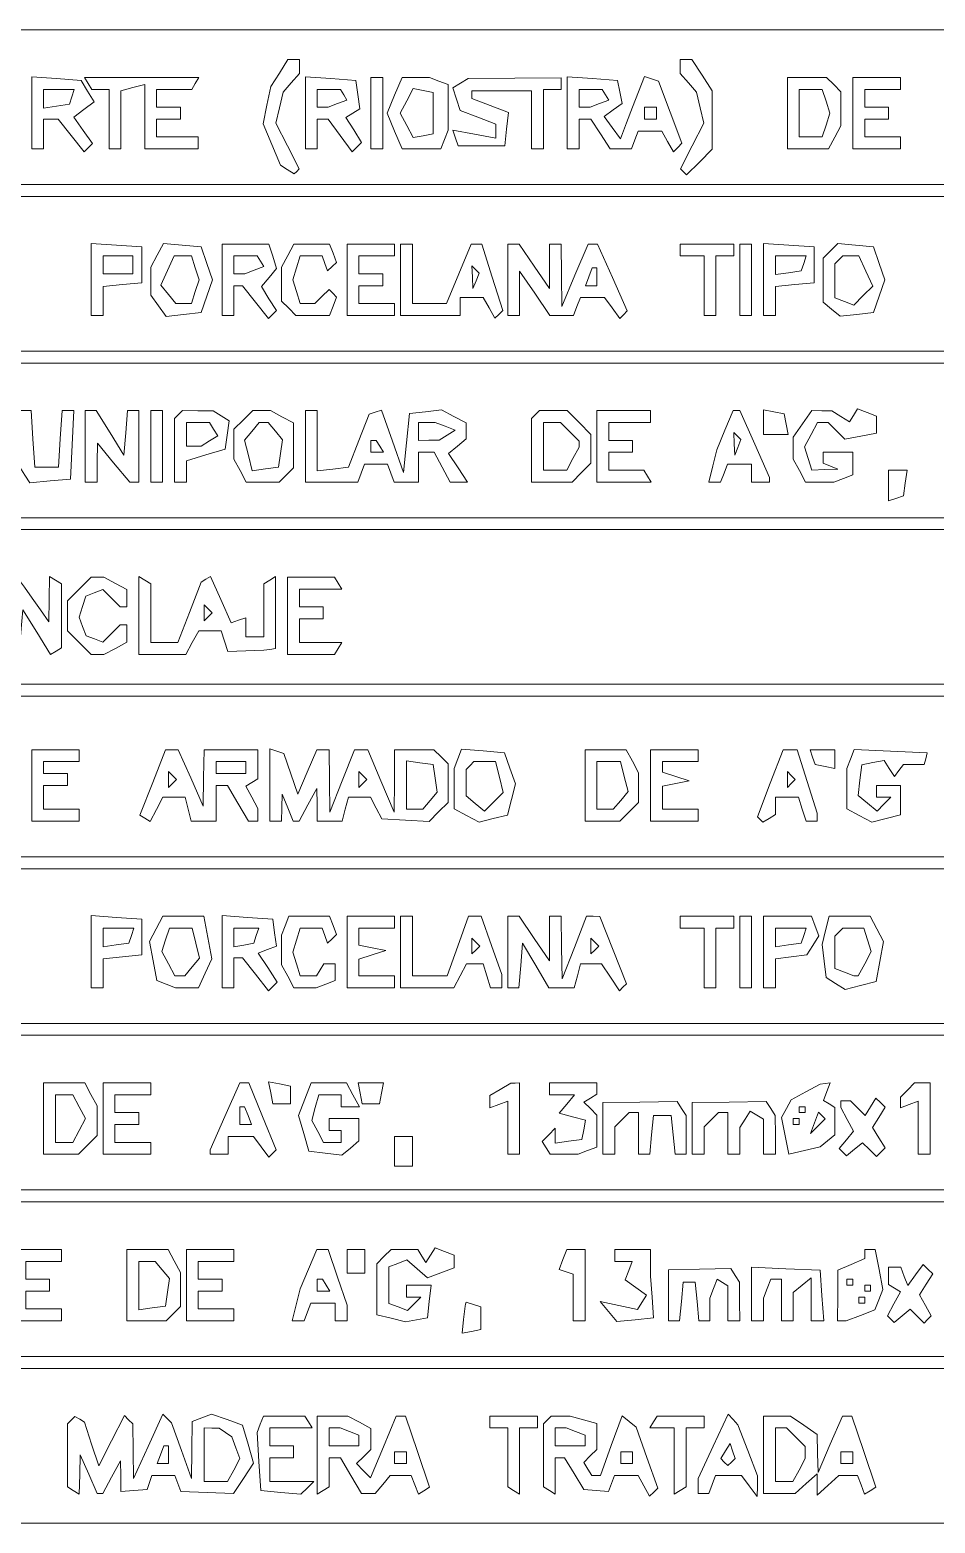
# Paper-space layout 'AN-06-DGE-026' of a CAD drawing. Header units: metres, sheet in millimetres. Extents: x 12 to 193, y 4 to 291.
# Drawn here: x 77.07 to 96.11, y 65.27 to 96.68 of the extents above; entities that cross this region are included whole.
import ezdxf

# ---------------------------------------------------------------- set-up
doc = ezdxf.new("R2010")
doc.units = ezdxf.units.M
doc.layers.add('DGE_CONTORNOS', color=7, linetype='Continuous', lineweight=0)
doc.layers.add('DGE_DATOS', color=7, linetype='Continuous', lineweight=0)

# ---------------------------------------------------------------- blocks, each defined once
blk = doc.blocks.new('LP_REF_DGE_MT_026')
at = {"layer": 'DGE_CONTORNOS'}
for points in [[(180.231, 95.054), (180.231, 93.427), (120.847, 93.427), (61.464, 93.427), (61.464, 95.054), (61.464, 96.681), (120.847, 96.681), (180.231, 96.681)], [(82.316, 95.773), (82.138, 95.492), (82.056, 95.098), (81.974, 94.704), (82.156, 94.268), (82.338, 93.833), (82.484, 93.742), (82.63, 93.652), (82.683, 93.704), (82.735, 93.757), (82.49, 94.238), (82.244, 94.72), (82.321, 95.043), (82.397, 95.367), (82.568, 95.564), (82.739, 95.762), (82.739, 95.908), (82.739, 96.055), (82.617, 96.055), (82.494, 96.055)], [(90.749, 95.908), (90.749, 95.762), (90.92, 95.564), (91.09, 95.367), (91.167, 95.043), (91.243, 94.72), (90.998, 94.238), (90.752, 93.757), (90.817, 93.693), (90.881, 93.628), (91.152, 93.899), (91.422, 94.17), (91.422, 94.785), (91.422, 95.4), (91.208, 95.727), (90.993, 96.055), (90.871, 96.055), (90.749, 96.055)], [(77.107, 94.936), (77.107, 94.178), (77.232, 94.178), (77.358, 94.178), (77.358, 94.491), (77.358, 94.803), (77.509, 94.803), (77.661, 94.803), (77.936, 94.459), (78.211, 94.115), (78.298, 94.201), (78.384, 94.287), (78.189, 94.566), (77.993, 94.845), (78.207, 95.005), (78.421, 95.164), (78.283, 95.391), (78.146, 95.617), (77.626, 95.655), (77.107, 95.694)], [(78.296, 95.554), (78.374, 95.429), (78.554, 95.429), (78.734, 95.429), (78.734, 94.803), (78.734, 94.178), (78.859, 94.178), (78.984, 94.178), (78.984, 94.789), (78.984, 95.4), (79.235, 95.465), (79.485, 95.531), (79.485, 94.854), (79.485, 94.178), (80.048, 94.178), (80.611, 94.178), (80.611, 94.303), (80.611, 94.428), (80.173, 94.428), (79.735, 94.428), (79.735, 94.616), (79.735, 94.803), (79.986, 94.803), (80.236, 94.803), (80.236, 94.929), (80.236, 95.054), (79.986, 95.054), (79.735, 95.054), (79.735, 95.241), (79.735, 95.429), (80.103, 95.429), (80.472, 95.429), (80.549, 95.554), (80.626, 95.679), (79.423, 95.679), (78.219, 95.679)], [(82.864, 94.936), (82.864, 94.178), (82.989, 94.178), (83.114, 94.178), (83.114, 94.491), (83.114, 94.803), (83.229, 94.803), (83.344, 94.803), (83.594, 94.459), (83.845, 94.116), (83.944, 94.215), (84.044, 94.314), (83.88, 94.576), (83.717, 94.837), (83.865, 94.928), (84.012, 95.019), (83.97, 95.318), (83.928, 95.617), (83.396, 95.655), (82.864, 95.694)], [(84.241, 94.929), (84.241, 94.178), (84.366, 94.178), (84.491, 94.178), (84.491, 94.929), (84.491, 95.679), (84.366, 95.679), (84.241, 95.679)], [(84.741, 95.304), (84.586, 94.929), (84.741, 94.553), (84.897, 94.178), (85.306, 94.178), (85.716, 94.178), (85.792, 94.376), (85.868, 94.574), (85.868, 95.051), (85.868, 95.528), (85.67, 95.604), (85.472, 95.679), (85.184, 95.679), (84.897, 95.679)], [(86.128, 95.56), (85.966, 95.46), (86.042, 95.222), (86.117, 94.984), (86.493, 94.842), (86.869, 94.7), (86.869, 94.55), (86.869, 94.4), (86.418, 94.485), (85.967, 94.569), (86.021, 94.405), (86.076, 94.24), (86.566, 94.24), (87.057, 94.24), (87.097, 94.592), (87.137, 94.943), (86.753, 95.089), (86.368, 95.234), (86.368, 95.317), (86.368, 95.4), (86.994, 95.4), (87.62, 95.4), (87.62, 94.789), (87.62, 94.178), (87.745, 94.178), (87.87, 94.178), (87.87, 94.803), (87.87, 95.429), (88.058, 95.429), (88.246, 95.429), (88.246, 95.551), (88.246, 95.673), (87.267, 95.667), (86.289, 95.66)], [(88.371, 94.936), (88.371, 94.178), (88.496, 94.178), (88.621, 94.178), (88.621, 94.491), (88.621, 94.803), (88.743, 94.803), (88.866, 94.803), (89.071, 94.491), (89.276, 94.178), (89.498, 94.178), (89.721, 94.178), (89.793, 94.365), (89.865, 94.553), (90.113, 94.553), (90.361, 94.553), (90.483, 94.335), (90.605, 94.117), (90.695, 94.207), (90.784, 94.297), (90.536, 94.95), (90.288, 95.604), (90.144, 95.652), (89.999, 95.7), (89.873, 95.377), (89.747, 95.054), (89.618, 94.722), (89.489, 94.391), (89.319, 94.624), (89.148, 94.858), (89.336, 94.995), (89.524, 95.133), (89.478, 95.375), (89.432, 95.617), (88.902, 95.655), (88.371, 95.694)], [(93.001, 94.929), (93.001, 94.178), (93.435, 94.178), (93.869, 94.178), (93.998, 94.42), (94.128, 94.662), (94.128, 95.02), (94.128, 95.379), (93.977, 95.529), (93.827, 95.679), (93.414, 95.679), (93.001, 95.679)], [(94.378, 94.929), (94.378, 94.178), (94.879, 94.178), (95.379, 94.178), (95.379, 94.303), (95.379, 94.428), (95.004, 94.428), (94.628, 94.428), (94.628, 94.616), (94.628, 94.803), (94.879, 94.803), (95.129, 94.803), (95.129, 94.929), (95.129, 95.054), (94.879, 95.054), (94.628, 95.054), (94.628, 95.241), (94.628, 95.429), (95.004, 95.429), (95.379, 95.429), (95.379, 95.554), (95.379, 95.679), (94.879, 95.679), (94.378, 95.679)], [(77.953, 95.273), (77.901, 95.116), (77.629, 95.076), (77.358, 95.036), (77.358, 95.233), (77.358, 95.429), (77.681, 95.429), (78.004, 95.429)], [(83.67, 95.317), (83.739, 95.205), (83.542, 95.129), (83.344, 95.054), (83.229, 95.054), (83.114, 95.054), (83.114, 95.241), (83.114, 95.429), (83.357, 95.429), (83.6, 95.429)], [(85.555, 94.929), (85.555, 94.494), (85.344, 94.453), (85.134, 94.413), (84.996, 94.671), (84.858, 94.929), (84.996, 95.186), (85.134, 95.444), (85.344, 95.404), (85.555, 95.363)], [(89.176, 95.317), (89.245, 95.205), (89.048, 95.129), (88.851, 95.054), (88.736, 95.054), (88.621, 95.054), (88.621, 95.241), (88.621, 95.429), (88.864, 95.429), (89.107, 95.429)], [(93.815, 95.179), (93.894, 94.929), (93.815, 94.678), (93.735, 94.428), (93.493, 94.428), (93.252, 94.428), (93.252, 94.929), (93.252, 95.429), (93.493, 95.429), (93.735, 95.429)], [(90.248, 94.929), (90.248, 94.803), (90.123, 94.803), (89.998, 94.803), (89.998, 94.929), (89.998, 95.054), (90.123, 95.054), (90.248, 95.054)], [(180.231, 91.549), (180.231, 89.922), (120.847, 89.922), (61.464, 89.922), (61.464, 91.549), (61.464, 93.176), (120.847, 93.176), (180.231, 93.176)], [(78.359, 91.431), (78.359, 90.673), (78.484, 90.673), (78.609, 90.673), (78.609, 90.978), (78.609, 91.283), (79.016, 91.322), (79.423, 91.362), (79.423, 91.737), (79.423, 92.113), (78.891, 92.151), (78.359, 92.19)], [(79.744, 91.94), (79.61, 91.691), (79.61, 91.394), (79.61, 91.097), (79.773, 90.874), (79.935, 90.652), (80.302, 90.694), (80.669, 90.736), (80.79, 91.08), (80.91, 91.424), (80.79, 91.768), (80.67, 92.113), (80.273, 92.151), (79.877, 92.19)], [(81.112, 91.424), (81.112, 90.673), (81.237, 90.673), (81.362, 90.673), (81.362, 90.986), (81.362, 91.299), (81.452, 91.299), (81.541, 91.299), (81.816, 90.955), (82.091, 90.611), (82.173, 90.692), (82.256, 90.774), (82.098, 91.026), (81.941, 91.279), (82.1, 91.471), (82.259, 91.663), (82.178, 91.919), (82.096, 92.175), (81.604, 92.175), (81.112, 92.175)], [(82.493, 91.933), (82.364, 91.691), (82.364, 91.332), (82.364, 90.974), (82.514, 90.824), (82.664, 90.673), (83.018, 90.673), (83.373, 90.673), (83.447, 90.866), (83.521, 91.06), (83.441, 91.14), (83.361, 91.22), (83.212, 91.072), (83.064, 90.924), (82.91, 90.924), (82.756, 90.924), (82.676, 91.174), (82.597, 91.424), (82.676, 91.675), (82.756, 91.925), (82.987, 91.925), (83.219, 91.925), (83.275, 91.768), (83.33, 91.612), (83.426, 91.7), (83.521, 91.789), (83.447, 91.982), (83.373, 92.175), (82.998, 92.175), (82.623, 92.175)], [(83.74, 91.424), (83.74, 90.673), (84.241, 90.673), (84.741, 90.673), (84.741, 90.799), (84.741, 90.924), (84.366, 90.924), (83.99, 90.924), (83.99, 91.111), (83.99, 91.299), (84.241, 91.299), (84.491, 91.299), (84.491, 91.424), (84.491, 91.549), (84.241, 91.549), (83.99, 91.549), (83.99, 91.737), (83.99, 91.925), (84.366, 91.925), (84.741, 91.925), (84.741, 92.05), (84.741, 92.175), (84.241, 92.175), (83.74, 92.175)], [(84.867, 91.424), (84.867, 90.673), (85.492, 90.673), (86.118, 90.673), (86.118, 90.861), (86.118, 91.049), (86.362, 91.049), (86.606, 91.049), (86.728, 90.831), (86.85, 90.613), (86.932, 90.695), (87.014, 90.777), (86.793, 91.476), (86.573, 92.175), (86.464, 92.175), (86.354, 92.175), (86.094, 91.549), (85.834, 90.924), (85.476, 90.924), (85.117, 90.924), (85.117, 91.549), (85.117, 92.175), (84.992, 92.175), (84.867, 92.175)], [(87.119, 91.424), (87.119, 90.673), (87.244, 90.673), (87.37, 90.673), (87.37, 91.14), (87.37, 91.608), (87.687, 91.14), (88.004, 90.673), (88.254, 90.673), (88.504, 90.673), (88.576, 90.861), (88.648, 91.049), (88.902, 91.049), (89.157, 91.049), (89.317, 90.83), (89.477, 90.611), (89.555, 90.689), (89.633, 90.767), (89.322, 91.471), (89.01, 92.175), (88.91, 92.175), (88.809, 92.175), (88.534, 91.518), (88.259, 90.861), (88.252, 91.518), (88.246, 92.175), (88.12, 92.175), (87.995, 92.175), (87.995, 91.708), (87.995, 91.241), (87.678, 91.708), (87.361, 92.175), (87.24, 92.175), (87.119, 92.175)], [(90.749, 92.05), (90.749, 91.925), (90.999, 91.925), (91.249, 91.925), (91.249, 91.299), (91.249, 90.673), (91.374, 90.673), (91.499, 90.673), (91.499, 91.299), (91.499, 91.925), (91.687, 91.925), (91.875, 91.925), (91.875, 92.05), (91.875, 92.175), (91.312, 92.175), (90.749, 92.175)], [(92, 91.424), (92, 90.673), (92.125, 90.673), (92.25, 90.673), (92.25, 91.424), (92.25, 92.175), (92.125, 92.175), (92, 92.175)], [(92.501, 91.431), (92.501, 90.673), (92.626, 90.673), (92.751, 90.673), (92.751, 90.978), (92.751, 91.283), (93.158, 91.322), (93.564, 91.362), (93.564, 91.737), (93.564, 92.113), (93.033, 92.151), (92.501, 92.19)], [(93.908, 92.031), (93.752, 91.875), (93.752, 91.415), (93.752, 90.954), (93.932, 90.805), (94.112, 90.655), (94.462, 90.696), (94.811, 90.736), (94.932, 91.08), (95.052, 91.424), (94.932, 91.768), (94.811, 92.113), (94.438, 92.15), (94.064, 92.186)], [(79.235, 91.737), (79.235, 91.549), (78.922, 91.549), (78.609, 91.549), (78.609, 91.737), (78.609, 91.925), (78.922, 91.925), (79.235, 91.925)], [(80.549, 91.675), (80.628, 91.424), (80.549, 91.174), (80.469, 90.924), (80.305, 90.924), (80.141, 90.924), (79.983, 91.115), (79.824, 91.307), (79.965, 91.616), (80.105, 91.925), (80.287, 91.925), (80.469, 91.925)], [(81.917, 91.813), (81.987, 91.701), (81.789, 91.625), (81.592, 91.549), (81.477, 91.549), (81.362, 91.549), (81.362, 91.737), (81.362, 91.925), (81.605, 91.925), (81.848, 91.925)], [(93.346, 91.768), (93.295, 91.612), (93.023, 91.572), (92.751, 91.532), (92.751, 91.728), (92.751, 91.925), (93.074, 91.925), (93.398, 91.925)], [(94.653, 91.607), (94.798, 91.29), (94.598, 91.09), (94.397, 90.889), (94.2, 90.965), (94.002, 91.041), (94.002, 91.399), (94.002, 91.758), (94.086, 91.841), (94.169, 91.925), (94.339, 91.925), (94.508, 91.925)], [(86.454, 91.401), (86.388, 91.237), (86.378, 91.476), (86.368, 91.716), (86.444, 91.641), (86.52, 91.565)], [(88.996, 91.487), (88.996, 91.299), (88.875, 91.299), (88.754, 91.299), (88.826, 91.487), (88.898, 91.675), (88.947, 91.675), (88.996, 91.675)], [(180.231, 88.045), (180.231, 86.418), (120.847, 86.418), (61.464, 86.418), (61.464, 88.045), (61.464, 89.672), (120.847, 89.672), (180.231, 89.672)], [(76.859, 88.076), (76.861, 87.482), (76.966, 87.316), (77.071, 87.151), (77.496, 87.191), (77.921, 87.232), (77.958, 87.951), (77.996, 88.671), (77.871, 88.671), (77.747, 88.671), (77.709, 88.076), (77.67, 87.482), (77.42, 87.482), (77.17, 87.482), (77.132, 88.076), (77.094, 88.671), (76.975, 88.671), (76.857, 88.671)], [(78.234, 87.92), (78.234, 87.169), (78.359, 87.169), (78.484, 87.169), (78.487, 87.576), (78.491, 87.983), (78.831, 87.575), (79.172, 87.167), (79.266, 87.168), (79.36, 87.169), (79.36, 87.92), (79.36, 88.671), (79.242, 88.671), (79.125, 88.671), (79.086, 88.202), (79.047, 87.732), (78.755, 88.202), (78.463, 88.671), (78.349, 88.671), (78.234, 88.671)], [(79.61, 87.92), (79.61, 87.169), (79.735, 87.169), (79.861, 87.169), (79.861, 87.92), (79.861, 88.671), (79.735, 88.671), (79.61, 88.671)], [(80.194, 88.587), (80.111, 88.504), (80.111, 87.837), (80.111, 87.169), (80.236, 87.169), (80.361, 87.169), (80.361, 87.394), (80.361, 87.618), (80.768, 87.738), (81.175, 87.857), (81.217, 88.156), (81.259, 88.455), (81.092, 88.561), (80.924, 88.667), (80.601, 88.669), (80.278, 88.671)], [(81.559, 88.474), (81.362, 88.278), (81.362, 87.965), (81.362, 87.653), (81.492, 87.411), (81.621, 87.169), (81.967, 87.169), (82.313, 87.169), (82.464, 87.319), (82.614, 87.469), (82.614, 87.941), (82.614, 88.412), (82.372, 88.541), (82.13, 88.671), (81.943, 88.671), (81.756, 88.671)], [(82.864, 87.92), (82.864, 87.169), (83.414, 87.169), (83.964, 87.169), (84.036, 87.357), (84.108, 87.545), (84.349, 87.545), (84.589, 87.545), (84.662, 87.357), (84.734, 87.169), (84.988, 87.169), (85.242, 87.169), (85.242, 87.482), (85.242, 87.795), (85.409, 87.795), (85.575, 87.795), (85.743, 87.482), (85.91, 87.169), (86.091, 87.169), (86.272, 87.169), (86.074, 87.47), (85.877, 87.772), (86.06, 87.924), (86.243, 88.076), (86.243, 88.244), (86.243, 88.412), (85.987, 88.549), (85.73, 88.686), (85.392, 88.647), (85.054, 88.608), (84.992, 87.99), (84.929, 87.372), (84.696, 88.027), (84.462, 88.682), (84.334, 88.639), (84.206, 88.597), (83.989, 88.039), (83.772, 87.482), (83.443, 87.442), (83.114, 87.403), (83.114, 88.037), (83.114, 88.671), (82.989, 88.671), (82.864, 88.671)], [(87.703, 88.587), (87.62, 88.504), (87.62, 87.837), (87.62, 87.169), (88.049, 87.169), (88.478, 87.169), (88.675, 87.366), (88.871, 87.562), (88.871, 87.866), (88.871, 88.17), (88.621, 88.421), (88.371, 88.671), (88.079, 88.671), (87.787, 88.671)], [(88.996, 87.92), (88.996, 87.169), (89.567, 87.169), (90.138, 87.169), (90.06, 87.294), (89.983, 87.419), (89.615, 87.419), (89.247, 87.419), (89.247, 87.607), (89.247, 87.795), (89.497, 87.795), (89.747, 87.795), (89.747, 87.92), (89.747, 88.045), (89.497, 88.045), (89.247, 88.045), (89.247, 88.233), (89.247, 88.421), (89.685, 88.421), (90.123, 88.421), (90.123, 88.546), (90.123, 88.671), (89.56, 88.671), (88.996, 88.671)], [(91.689, 88.257), (91.516, 87.844), (91.432, 87.506), (91.347, 87.169), (91.473, 87.169), (91.598, 87.169), (91.67, 87.357), (91.742, 87.545), (91.996, 87.545), (92.25, 87.545), (92.25, 87.357), (92.25, 87.169), (92.438, 87.169), (92.626, 87.169), (92.626, 87.216), (92.626, 87.263), (92.315, 87.967), (92.003, 88.671), (91.933, 88.671), (91.862, 88.671)], [(92.501, 88.43), (92.501, 88.17), (92.76, 88.17), (93.02, 88.17), (92.978, 88.388), (92.936, 88.605), (92.718, 88.647), (92.501, 88.689)], [(93.321, 88.393), (93.126, 88.115), (93.126, 87.884), (93.126, 87.653), (93.256, 87.411), (93.386, 87.169), (93.684, 87.169), (93.982, 87.169), (94.18, 87.245), (94.378, 87.321), (94.378, 87.558), (94.378, 87.795), (94.065, 87.795), (93.752, 87.795), (93.752, 87.68), (93.752, 87.565), (93.909, 87.502), (94.065, 87.439), (93.792, 87.429), (93.519, 87.419), (93.441, 87.665), (93.363, 87.911), (93.499, 88.166), (93.636, 88.421), (93.748, 88.421), (93.859, 88.421), (94.034, 88.246), (94.209, 88.071), (94.544, 88.135), (94.879, 88.199), (94.879, 88.377), (94.879, 88.554), (94.678, 88.63), (94.478, 88.707), (94.393, 88.571), (94.309, 88.434), (94.124, 88.55), (93.94, 88.667), (93.728, 88.669), (93.516, 88.671)], [(80.933, 88.281), (81.019, 88.142), (80.846, 88.033), (80.674, 87.924), (80.518, 87.922), (80.361, 87.92), (80.361, 88.17), (80.361, 88.421), (80.604, 88.421), (80.847, 88.421)], [(82.233, 88.24), (82.383, 88.059), (82.342, 87.77), (82.301, 87.482), (82.024, 87.443), (81.747, 87.403), (81.666, 87.726), (81.585, 88.048), (81.739, 88.235), (81.894, 88.421), (81.988, 88.421), (82.083, 88.421)], [(85.805, 88.341), (86.014, 88.261), (85.847, 88.155), (85.68, 88.049), (85.461, 88.047), (85.242, 88.045), (85.242, 88.233), (85.242, 88.421), (85.419, 88.421), (85.597, 88.421)], [(88.424, 88.224), (88.621, 88.027), (88.621, 87.965), (88.621, 87.904), (88.491, 87.661), (88.362, 87.419), (88.116, 87.419), (87.87, 87.419), (87.87, 87.92), (87.87, 88.421), (88.049, 88.421), (88.228, 88.421)], [(84.429, 87.92), (84.506, 87.795), (84.373, 87.795), (84.241, 87.795), (84.241, 87.92), (84.241, 88.045), (84.296, 88.045), (84.351, 88.045)], [(91.96, 87.897), (91.895, 87.732), (91.885, 87.972), (91.875, 88.212), (91.951, 88.136), (92.026, 88.061)], [(95.129, 87.096), (95.129, 86.773), (95.285, 86.824), (95.442, 86.876), (95.482, 87.148), (95.522, 87.419), (95.325, 87.419), (95.129, 87.419)], [(180.231, 84.541), (180.231, 82.914), (120.847, 82.914), (61.464, 82.914), (61.464, 84.541), (61.464, 86.168), (120.847, 86.168), (180.231, 86.168)], [(76.697, 85.09), (76.607, 85), (76.607, 84.34), (76.607, 83.68), (76.724, 83.607), (76.842, 83.534), (76.881, 84.006), (76.92, 84.478), (77.212, 84.008), (77.504, 83.538), (77.619, 83.609), (77.733, 83.68), (77.733, 84.353), (77.733, 85.027), (77.608, 85.104), (77.483, 85.181), (77.476, 84.705), (77.47, 84.228), (77.294, 84.478), (77.118, 84.729), (76.953, 84.955), (76.788, 85.181)], [(78.108, 84.916), (77.858, 84.666), (77.858, 84.353), (77.858, 84.04), (78.108, 83.79), (78.359, 83.54), (78.492, 83.54), (78.626, 83.54), (78.868, 83.669), (79.11, 83.799), (79.11, 83.982), (79.11, 84.165), (79.038, 84.165), (78.967, 84.165), (78.784, 83.983), (78.602, 83.801), (78.427, 83.868), (78.253, 83.934), (78.178, 84.13), (78.103, 84.326), (78.173, 84.547), (78.243, 84.768), (78.422, 84.837), (78.602, 84.906), (78.784, 84.723), (78.967, 84.541), (79.038, 84.541), (79.11, 84.541), (79.11, 84.724), (79.11, 84.908), (78.868, 85.037), (78.626, 85.167), (78.492, 85.167), (78.359, 85.167)], [(79.36, 84.361), (79.36, 83.54), (79.856, 83.54), (80.352, 83.54), (80.486, 83.79), (80.62, 84.04), (80.858, 84.04), (81.095, 84.04), (81.165, 83.821), (81.234, 83.602), (81.611, 83.618), (81.988, 83.634), (82.113, 83.649), (82.238, 83.665), (82.238, 84.423), (82.238, 85.181), (82.113, 85.104), (81.988, 85.027), (81.988, 84.471), (81.988, 83.915), (81.8, 83.915), (81.613, 83.915), (81.613, 84.113), (81.613, 84.311), (81.458, 84.26), (81.303, 84.208), (81.085, 84.696), (80.866, 85.184), (80.77, 85.124), (80.674, 85.065), (80.427, 84.427), (80.181, 83.79), (79.896, 83.79), (79.61, 83.79), (79.61, 84.408), (79.61, 85.027), (79.485, 85.104), (79.36, 85.181)], [(82.489, 84.353), (82.489, 83.54), (82.982, 83.54), (83.475, 83.54), (83.552, 83.665), (83.63, 83.79), (83.184, 83.79), (82.739, 83.79), (82.739, 84.04), (82.739, 84.291), (82.989, 84.291), (83.24, 84.291), (83.24, 84.416), (83.24, 84.541), (82.989, 84.541), (82.739, 84.541), (82.739, 84.729), (82.739, 84.916), (83.184, 84.916), (83.63, 84.916), (83.552, 85.041), (83.475, 85.167), (82.982, 85.167), (82.489, 85.167)], [(80.82, 84.332), (80.737, 84.249), (80.737, 84.416), (80.737, 84.583), (80.82, 84.499), (80.903, 84.416)], [(180.231, 80.974), (180.231, 79.284), (120.847, 79.284), (61.464, 79.284), (61.464, 80.974), (61.464, 82.664), (120.847, 82.664), (180.231, 82.664)], [(77.107, 80.786), (77.107, 80.035), (77.608, 80.035), (78.108, 80.035), (78.108, 80.161), (78.108, 80.286), (77.733, 80.286), (77.358, 80.286), (77.358, 80.536), (77.358, 80.786), (77.608, 80.786), (77.858, 80.786), (77.858, 80.911), (77.858, 81.037), (77.608, 81.037), (77.358, 81.037), (77.358, 81.162), (77.358, 81.287), (77.733, 81.287), (78.108, 81.287), (78.108, 81.412), (78.108, 81.537), (77.608, 81.537), (77.107, 81.537)], [(79.653, 80.849), (79.383, 80.161), (79.49, 80.095), (79.598, 80.028), (79.734, 80.282), (79.869, 80.536), (80.101, 80.536), (80.332, 80.536), (80.397, 80.286), (80.463, 80.035), (80.725, 80.035), (80.987, 80.035), (80.987, 80.411), (80.987, 80.786), (81.105, 80.786), (81.223, 80.786), (81.445, 80.411), (81.667, 80.035), (81.765, 80.035), (81.863, 80.035), (81.863, 80.169), (81.863, 80.302), (81.737, 80.537), (81.612, 80.771), (81.737, 80.849), (81.863, 80.926), (81.863, 81.232), (81.863, 81.537), (81.3, 81.537), (80.737, 81.537), (80.724, 80.943), (80.712, 80.348), (80.451, 80.943), (80.19, 81.537), (80.056, 81.537), (79.923, 81.537)], [(82.113, 80.797), (82.113, 80.035), (82.238, 80.035), (82.364, 80.035), (82.371, 80.317), (82.379, 80.599), (82.493, 80.317), (82.606, 80.035), (82.668, 80.035), (82.731, 80.035), (82.918, 80.38), (83.104, 80.724), (83.109, 80.38), (83.114, 80.035), (83.376, 80.035), (83.638, 80.035), (83.704, 80.286), (83.769, 80.536), (84.001, 80.536), (84.232, 80.536), (84.353, 80.311), (84.473, 80.085), (84.969, 80.056), (85.466, 80.027), (85.667, 80.228), (85.868, 80.429), (85.868, 80.833), (85.868, 81.237), (85.718, 81.387), (85.567, 81.537), (85.154, 81.537), (84.741, 81.537), (84.735, 80.88), (84.728, 80.223), (84.453, 80.88), (84.178, 81.537), (84.039, 81.537), (83.899, 81.537), (83.64, 80.88), (83.381, 80.223), (83.373, 80.88), (83.365, 81.537), (83.233, 81.537), (83.102, 81.537), (82.903, 81.068), (82.704, 80.599), (82.556, 81.029), (82.409, 81.46), (82.261, 81.509), (82.113, 81.558)], [(86.071, 81.346), (85.993, 81.141), (85.993, 80.718), (85.993, 80.294), (86.255, 80.154), (86.517, 80.014), (86.816, 80.089), (87.115, 80.164), (87.198, 80.493), (87.28, 80.821), (87.166, 81.148), (87.052, 81.475), (86.601, 81.513), (86.15, 81.55)], [(88.746, 80.786), (88.746, 80.035), (89.113, 80.035), (89.479, 80.035), (89.676, 80.232), (89.873, 80.429), (89.873, 80.741), (89.873, 81.053), (89.743, 81.295), (89.613, 81.537), (89.18, 81.537), (88.746, 81.537)], [(90.123, 80.786), (90.123, 80.035), (90.623, 80.035), (91.124, 80.035), (91.124, 80.161), (91.124, 80.286), (90.749, 80.286), (90.373, 80.286), (90.373, 80.527), (90.373, 80.769), (90.655, 80.824), (90.936, 80.88), (90.655, 80.973), (90.373, 81.066), (90.373, 81.176), (90.373, 81.287), (90.749, 81.287), (91.124, 81.287), (91.124, 81.412), (91.124, 81.537), (90.623, 81.537), (90.123, 81.537)], [(92.641, 80.831), (92.37, 80.124), (92.427, 80.067), (92.484, 80.01), (92.618, 80.093), (92.751, 80.175), (92.751, 80.356), (92.751, 80.536), (92.993, 80.536), (93.235, 80.536), (93.314, 80.286), (93.394, 80.035), (93.51, 80.035), (93.627, 80.035), (93.627, 80.118), (93.627, 80.201), (93.416, 80.869), (93.206, 81.537), (93.058, 81.537), (92.911, 81.537)], [(93.533, 81.381), (93.585, 81.224), (93.794, 81.184), (94.002, 81.143), (94.002, 81.34), (94.002, 81.537), (93.742, 81.537), (93.481, 81.537)], [(94.329, 81.341), (94.253, 81.141), (94.253, 80.718), (94.253, 80.294), (94.515, 80.154), (94.777, 80.014), (95.078, 80.09), (95.379, 80.165), (95.379, 80.476), (95.379, 80.786), (95.129, 80.786), (94.879, 80.786), (94.879, 80.661), (94.879, 80.536), (95.029, 80.536), (95.179, 80.536), (95.034, 80.391), (94.889, 80.246), (94.69, 80.412), (94.49, 80.577), (94.528, 80.9), (94.566, 81.222), (94.801, 81.267), (95.036, 81.312), (95.145, 81.143), (95.254, 80.974), (95.348, 81.099), (95.442, 81.224), (95.661, 81.224), (95.88, 81.224), (95.911, 81.349), (95.942, 81.475), (95.174, 81.508), (94.406, 81.541)], [(80.069, 80.828), (79.986, 80.745), (79.986, 80.911), (79.986, 81.078), (80.069, 80.995), (80.153, 80.911)], [(81.613, 81.162), (81.613, 81.037), (81.3, 81.037), (80.987, 81.037), (80.987, 81.162), (80.987, 81.287), (81.3, 81.287), (81.613, 81.287)], [(84.074, 80.828), (83.99, 80.745), (83.99, 80.911), (83.99, 81.078), (84.074, 80.995), (84.157, 80.911)], [(85.596, 80.936), (85.637, 80.647), (85.487, 80.467), (85.336, 80.286), (85.164, 80.286), (84.992, 80.286), (84.992, 80.795), (84.992, 81.304), (85.273, 81.264), (85.555, 81.224)], [(86.945, 80.963), (87.027, 80.64), (86.829, 80.442), (86.631, 80.245), (86.437, 80.406), (86.243, 80.567), (86.243, 80.843), (86.243, 81.12), (86.327, 81.203), (86.41, 81.287), (86.637, 81.287), (86.864, 81.287)], [(89.571, 80.972), (89.65, 80.658), (89.496, 80.472), (89.341, 80.286), (89.169, 80.286), (88.996, 80.286), (88.996, 80.786), (88.996, 81.287), (89.244, 81.287), (89.492, 81.287)], [(93.085, 80.828), (93.001, 80.745), (93.001, 80.911), (93.001, 81.078), (93.085, 80.995), (93.168, 80.911)], [(180.231, 77.407), (180.231, 75.78), (120.847, 75.78), (61.464, 75.78), (61.464, 77.407), (61.464, 79.034), (120.847, 79.034), (180.231, 79.034)], [(78.359, 77.289), (78.359, 76.531), (78.484, 76.531), (78.609, 76.531), (78.609, 76.836), (78.609, 77.141), (79.016, 77.18), (79.423, 77.219), (79.423, 77.595), (79.423, 77.97), (78.891, 78.009), (78.359, 78.047)], [(79.728, 77.769), (79.587, 77.506), (79.665, 77.093), (79.742, 76.68), (79.937, 76.606), (80.131, 76.531), (80.374, 76.531), (80.617, 76.531), (80.755, 76.834), (80.893, 77.138), (80.809, 77.585), (80.725, 78.033), (80.297, 78.033), (79.869, 78.033)], [(81.112, 77.289), (81.112, 76.531), (81.237, 76.531), (81.362, 76.531), (81.362, 76.844), (81.362, 77.157), (81.452, 77.157), (81.541, 77.157), (81.816, 76.813), (82.091, 76.468), (82.182, 76.558), (82.272, 76.648), (82.072, 76.954), (81.872, 77.259), (82.064, 77.332), (82.256, 77.406), (82.216, 77.688), (82.176, 77.97), (81.644, 78.009), (81.112, 78.047)], [(82.44, 77.835), (82.364, 77.637), (82.364, 77.326), (82.364, 77.015), (82.493, 76.773), (82.623, 76.531), (82.858, 76.531), (83.094, 76.531), (83.292, 76.607), (83.49, 76.683), (83.49, 76.857), (83.49, 77.032), (83.372, 77.032), (83.254, 77.032), (83.177, 76.907), (83.1, 76.781), (82.928, 76.781), (82.756, 76.781), (82.676, 77.032), (82.597, 77.282), (82.676, 77.532), (82.756, 77.783), (82.987, 77.783), (83.219, 77.783), (83.275, 77.626), (83.33, 77.47), (83.426, 77.558), (83.521, 77.647), (83.447, 77.84), (83.373, 78.033), (82.944, 78.033), (82.515, 78.033)], [(83.74, 77.282), (83.74, 76.531), (84.241, 76.531), (84.741, 76.531), (84.741, 76.656), (84.741, 76.781), (84.366, 76.781), (83.99, 76.781), (83.99, 76.955), (83.99, 77.128), (84.272, 77.221), (84.554, 77.314), (84.272, 77.369), (83.99, 77.425), (83.99, 77.604), (83.99, 77.783), (84.366, 77.783), (84.741, 77.783), (84.741, 77.908), (84.741, 78.033), (84.241, 78.033), (83.74, 78.033)], [(84.867, 77.282), (84.867, 76.531), (85.425, 76.531), (85.984, 76.531), (86.118, 76.781), (86.252, 77.032), (86.427, 77.032), (86.602, 77.032), (86.681, 76.781), (86.761, 76.531), (86.877, 76.531), (86.994, 76.531), (86.994, 76.671), (86.994, 76.81), (86.777, 77.422), (86.56, 78.033), (86.426, 78.033), (86.293, 78.033), (86.068, 77.407), (85.843, 76.781), (85.48, 76.781), (85.117, 76.781), (85.117, 77.407), (85.117, 78.033), (84.992, 78.033), (84.867, 78.033)], [(87.119, 77.282), (87.119, 76.531), (87.237, 76.531), (87.354, 76.531), (87.393, 77), (87.432, 77.47), (87.709, 77), (87.987, 76.531), (88.253, 76.531), (88.519, 76.531), (88.585, 76.781), (88.65, 77.032), (88.871, 77.032), (89.091, 77.032), (89.28, 76.75), (89.47, 76.468), (89.544, 76.539), (89.618, 76.61), (89.338, 77.321), (89.059, 78.032), (88.919, 78.033), (88.78, 78.033), (88.521, 77.376), (88.262, 76.719), (88.254, 77.376), (88.246, 78.033), (88.12, 78.033), (87.995, 78.033), (87.995, 77.566), (87.995, 77.099), (87.678, 77.566), (87.361, 78.033), (87.24, 78.033), (87.119, 78.033)], [(90.749, 77.908), (90.749, 77.783), (90.999, 77.783), (91.249, 77.783), (91.249, 77.157), (91.249, 76.531), (91.374, 76.531), (91.499, 76.531), (91.499, 77.157), (91.499, 77.783), (91.687, 77.783), (91.875, 77.783), (91.875, 77.908), (91.875, 78.033), (91.312, 78.033), (90.749, 78.033)], [(92, 77.282), (92, 76.531), (92.125, 76.531), (92.25, 76.531), (92.25, 77.282), (92.25, 78.033), (92.125, 78.033), (92, 78.033)], [(92.501, 77.282), (92.501, 76.531), (92.626, 76.531), (92.751, 76.531), (92.751, 76.836), (92.751, 77.14), (93.083, 77.18), (93.414, 77.219), (93.54, 77.421), (93.667, 77.623), (93.588, 77.828), (93.51, 78.033), (93.005, 78.033), (92.501, 78.033)], [(93.807, 77.735), (93.733, 77.437), (93.774, 77.091), (93.815, 76.744), (94.014, 76.619), (94.214, 76.494), (94.541, 76.576), (94.868, 76.658), (94.947, 77.082), (95.027, 77.506), (94.886, 77.769), (94.745, 78.033), (94.313, 78.033), (93.882, 78.033)], [(79.204, 77.626), (79.153, 77.47), (78.881, 77.43), (78.609, 77.39), (78.609, 77.586), (78.609, 77.783), (78.932, 77.783), (79.256, 77.783)], [(80.56, 77.468), (80.639, 77.154), (80.485, 76.967), (80.33, 76.781), (80.225, 76.781), (80.12, 76.781), (79.983, 77.036), (79.847, 77.291), (79.925, 77.537), (80.003, 77.783), (80.242, 77.783), (80.482, 77.783)], [(81.832, 77.626), (81.78, 77.47), (81.571, 77.429), (81.362, 77.389), (81.362, 77.586), (81.362, 77.783), (81.623, 77.783), (81.884, 77.783)], [(93.346, 77.626), (93.295, 77.47), (93.023, 77.43), (92.751, 77.39), (92.751, 77.586), (92.751, 77.783), (93.074, 77.783), (93.398, 77.783)], [(94.689, 77.537), (94.767, 77.291), (94.631, 77.036), (94.494, 76.781), (94.446, 76.781), (94.398, 76.781), (94.2, 76.857), (94.002, 76.933), (94.002, 77.275), (94.002, 77.616), (94.086, 77.699), (94.169, 77.783), (94.39, 77.783), (94.611, 77.783)], [(86.452, 77.324), (86.368, 77.24), (86.368, 77.407), (86.368, 77.574), (86.452, 77.491), (86.535, 77.407)], [(88.955, 77.324), (88.871, 77.24), (88.871, 77.407), (88.871, 77.574), (88.955, 77.491), (89.038, 77.407)], [(180.231, 73.903), (180.231, 72.276), (120.847, 72.276), (61.464, 72.276), (61.464, 73.903), (61.464, 75.53), (120.847, 75.53), (180.231, 75.53)], [(77.358, 73.778), (77.358, 73.027), (77.724, 73.027), (78.091, 73.027), (78.287, 73.223), (78.484, 73.42), (78.484, 73.732), (78.484, 74.044), (78.354, 74.287), (78.225, 74.529), (77.791, 74.529), (77.358, 74.529)], [(78.609, 73.778), (78.609, 73.027), (79.11, 73.027), (79.61, 73.027), (79.61, 73.152), (79.61, 73.277), (79.235, 73.277), (78.859, 73.277), (78.859, 73.465), (78.859, 73.653), (79.11, 73.653), (79.36, 73.653), (79.36, 73.778), (79.36, 73.903), (79.11, 73.903), (78.859, 73.903), (78.859, 74.091), (78.859, 74.278), (79.235, 74.278), (79.61, 74.278), (79.61, 74.403), (79.61, 74.529), (79.11, 74.529), (78.609, 74.529)], [(81.173, 73.825), (80.862, 73.121), (80.862, 73.074), (80.862, 73.027), (81.049, 73.027), (81.237, 73.027), (81.237, 73.215), (81.237, 73.402), (81.505, 73.402), (81.773, 73.402), (81.933, 73.183), (82.093, 72.965), (82.171, 73.043), (82.249, 73.121), (81.962, 73.824), (81.675, 74.528), (81.58, 74.528), (81.484, 74.529)], [(82.135, 74.321), (82.179, 74.091), (82.365, 74.091), (82.551, 74.091), (82.551, 74.277), (82.551, 74.463), (82.321, 74.507), (82.091, 74.551)], [(82.852, 74.184), (82.721, 73.84), (82.828, 73.465), (82.935, 73.089), (83.282, 73.049), (83.63, 73.009), (83.81, 73.158), (83.99, 73.308), (83.99, 73.543), (83.99, 73.778), (83.678, 73.778), (83.365, 73.778), (83.365, 73.653), (83.365, 73.527), (83.49, 73.527), (83.615, 73.527), (83.615, 73.402), (83.615, 73.277), (83.432, 73.277), (83.248, 73.277), (83.125, 73.507), (83.002, 73.737), (83.073, 74.008), (83.144, 74.278), (83.379, 74.278), (83.615, 74.278), (83.615, 74.153), (83.615, 74.028), (83.807, 74.028), (83.999, 74.028), (83.865, 74.278), (83.731, 74.529), (83.357, 74.529), (82.983, 74.529)], [(84.014, 74.31), (84.056, 74.091), (84.241, 74.091), (84.425, 74.091), (84.467, 74.31), (84.509, 74.529), (84.241, 74.529), (83.972, 74.529)], [(86.963, 74.393), (86.744, 74.266), (86.744, 74.134), (86.744, 74.001), (86.932, 74.073), (87.119, 74.145), (87.119, 73.586), (87.119, 73.027), (87.244, 73.027), (87.37, 73.027), (87.37, 73.778), (87.37, 74.529), (87.276, 74.525), (87.182, 74.521)], [(87.995, 74.403), (87.995, 74.278), (88.261, 74.278), (88.527, 74.278), (88.365, 74.084), (88.204, 73.89), (88.481, 73.818), (88.758, 73.745), (88.72, 73.543), (88.681, 73.34), (88.401, 73.3), (88.12, 73.26), (88.12, 73.419), (88.12, 73.577), (87.981, 73.438), (87.842, 73.299), (87.926, 73.163), (88.01, 73.027), (88.305, 73.027), (88.601, 73.027), (88.799, 73.103), (88.996, 73.179), (88.996, 73.516), (88.996, 73.853), (88.86, 73.989), (88.724, 74.125), (88.86, 74.209), (88.996, 74.293), (88.996, 74.411), (88.996, 74.529), (88.496, 74.529), (87.995, 74.529)], [(93.387, 74.338), (93.084, 74.172), (92.981, 73.987), (92.877, 73.802), (92.955, 73.416), (93.032, 73.03), (93.361, 73.108), (93.69, 73.186), (93.846, 73.31), (94.002, 73.433), (94.002, 73.723), (94.002, 74.013), (93.883, 74.087), (93.763, 74.161), (93.834, 74.345), (93.904, 74.529), (93.797, 74.516), (93.69, 74.504)], [(95.529, 74.378), (95.379, 74.228), (95.379, 74.115), (95.379, 74.001), (95.567, 74.073), (95.755, 74.145), (95.755, 73.586), (95.755, 73.027), (95.88, 73.027), (96.005, 73.027), (96.005, 73.778), (96.005, 74.529), (95.842, 74.529), (95.679, 74.529)], [(78.108, 74.028), (78.242, 73.778), (78.108, 73.527), (77.974, 73.277), (77.791, 73.277), (77.608, 73.277), (77.608, 73.778), (77.608, 74.278), (77.791, 74.278), (77.974, 74.278)], [(89.122, 73.57), (89.122, 73.027), (89.247, 73.027), (89.372, 73.027), (89.372, 73.315), (89.372, 73.602), (89.522, 73.753), (89.672, 73.903), (89.772, 73.903), (89.873, 73.903), (89.873, 73.465), (89.873, 73.027), (89.99, 73.027), (90.107, 73.027), (90.146, 73.434), (90.185, 73.84), (90.373, 73.84), (90.561, 73.84), (90.6, 73.434), (90.639, 73.027), (90.757, 73.027), (90.874, 73.027), (90.872, 73.434), (90.87, 73.84), (90.776, 73.988), (90.682, 74.136), (89.902, 74.125), (89.122, 74.113)], [(90.999, 73.57), (90.999, 73.027), (91.124, 73.027), (91.249, 73.027), (91.249, 73.315), (91.249, 73.602), (91.399, 73.753), (91.55, 73.903), (91.65, 73.903), (91.75, 73.903), (91.75, 73.465), (91.75, 73.027), (91.875, 73.027), (92, 73.027), (92.002, 73.308), (92.004, 73.59), (92.113, 73.762), (92.222, 73.935), (92.362, 73.849), (92.501, 73.763), (92.501, 73.395), (92.501, 73.027), (92.626, 73.027), (92.751, 73.027), (92.749, 73.434), (92.747, 73.84), (92.653, 73.988), (92.559, 74.136), (91.779, 74.125), (90.999, 74.113)], [(94.128, 74.082), (94.128, 74.012), (94.261, 73.761), (94.395, 73.511), (94.244, 73.329), (94.092, 73.146), (94.169, 73.069), (94.247, 72.991), (94.415, 73.131), (94.584, 73.271), (94.729, 73.126), (94.874, 72.981), (94.966, 73.072), (95.057, 73.164), (94.923, 73.376), (94.79, 73.589), (94.923, 73.803), (95.057, 74.017), (94.961, 74.113), (94.865, 74.208), (94.752, 74.025), (94.639, 73.842), (94.483, 73.998), (94.328, 74.153), (94.228, 74.153), (94.128, 74.153)], [(81.658, 73.84), (81.73, 73.653), (81.609, 73.653), (81.487, 73.653), (81.487, 73.84), (81.487, 74.028), (81.537, 74.028), (81.586, 74.028)], [(93.377, 73.965), (93.377, 73.903), (93.314, 73.903), (93.252, 73.903), (93.252, 73.965), (93.252, 74.028), (93.314, 74.028), (93.377, 74.028)], [(93.643, 73.619), (93.487, 73.465), (93.573, 73.689), (93.658, 73.914), (93.728, 73.844), (93.798, 73.774)], [(93.252, 73.715), (93.252, 73.653), (93.189, 73.653), (93.126, 73.653), (93.126, 73.715), (93.126, 73.778), (93.189, 73.778), (93.252, 73.778)], [(84.741, 73.089), (84.741, 72.776), (84.929, 72.776), (85.117, 72.776), (85.117, 73.089), (85.117, 73.402), (84.929, 73.402), (84.741, 73.402)], [(180.231, 70.399), (180.231, 68.772), (120.847, 68.772), (61.464, 68.772), (61.464, 70.399), (61.464, 72.026), (120.847, 72.026), (180.231, 72.026)], [(76.732, 70.273), (76.732, 69.523), (77.232, 69.523), (77.733, 69.523), (77.733, 69.648), (77.733, 69.773), (77.358, 69.773), (76.982, 69.773), (76.982, 69.961), (76.982, 70.148), (77.232, 70.148), (77.483, 70.148), (77.483, 70.273), (77.483, 70.399), (77.232, 70.399), (76.982, 70.399), (76.982, 70.586), (76.982, 70.774), (77.358, 70.774), (77.733, 70.774), (77.733, 70.899), (77.733, 71.024), (77.232, 71.024), (76.732, 71.024)], [(79.11, 70.273), (79.11, 69.523), (79.523, 69.523), (79.936, 69.523), (80.086, 69.673), (80.236, 69.823), (80.236, 70.182), (80.236, 70.54), (80.106, 70.782), (79.977, 71.024), (79.543, 71.024), (79.11, 71.024)], [(80.361, 70.273), (80.361, 69.523), (80.862, 69.523), (81.362, 69.523), (81.362, 69.648), (81.362, 69.773), (80.987, 69.773), (80.611, 69.773), (80.611, 69.961), (80.611, 70.148), (80.862, 70.148), (81.112, 70.148), (81.112, 70.273), (81.112, 70.399), (80.862, 70.399), (80.611, 70.399), (80.611, 70.586), (80.611, 70.774), (80.987, 70.774), (81.362, 70.774), (81.362, 70.899), (81.362, 71.024), (80.862, 71.024), (80.361, 71.024)], [(82.929, 70.611), (82.756, 70.197), (82.671, 69.86), (82.587, 69.523), (82.712, 69.523), (82.837, 69.523), (82.909, 69.71), (82.981, 69.898), (83.236, 69.898), (83.49, 69.898), (83.49, 69.71), (83.49, 69.523), (83.615, 69.523), (83.74, 69.523), (83.74, 69.688), (83.74, 69.853), (83.541, 70.439), (83.341, 71.024), (83.221, 71.024), (83.102, 71.024)], [(83.74, 70.774), (83.74, 70.524), (83.928, 70.524), (84.116, 70.524), (84.116, 70.774), (84.116, 71.024), (83.928, 71.024), (83.74, 71.024)], [(84.516, 70.874), (84.366, 70.724), (84.366, 70.188), (84.366, 69.652), (84.669, 69.576), (84.972, 69.5), (85.201, 69.544), (85.43, 69.587), (85.469, 69.93), (85.509, 70.273), (85.25, 70.273), (84.992, 70.273), (84.992, 70.148), (84.992, 70.023), (85.142, 70.023), (85.292, 70.023), (85.15, 69.881), (85.009, 69.74), (84.812, 69.815), (84.616, 69.89), (84.616, 70.273), (84.616, 70.657), (84.809, 70.731), (85.001, 70.804), (85.215, 70.615), (85.43, 70.426), (85.711, 70.534), (85.993, 70.641), (85.993, 70.774), (85.993, 70.907), (85.793, 70.984), (85.592, 71.061), (85.495, 70.904), (85.398, 70.747), (85.313, 70.886), (85.227, 71.024), (84.947, 71.024), (84.666, 71.024)], [(88.282, 70.813), (88.201, 70.601), (88.348, 70.552), (88.496, 70.503), (88.496, 70.013), (88.496, 69.523), (88.621, 69.523), (88.746, 69.523), (88.746, 70.273), (88.746, 71.024), (88.555, 71.024), (88.363, 71.024)], [(89.372, 70.899), (89.372, 70.774), (89.556, 70.774), (89.74, 70.774), (89.665, 70.58), (89.591, 70.387), (89.813, 70.224), (90.036, 70.061), (89.942, 69.91), (89.849, 69.758), (89.456, 69.844), (89.064, 69.931), (89.239, 69.72), (89.413, 69.51), (89.799, 69.547), (90.185, 69.585), (90.156, 70.023), (90.126, 70.461), (90.123, 70.743), (90.12, 71.024), (89.746, 71.024), (89.372, 71.024)], [(94.628, 70.929), (94.628, 70.833), (94.347, 70.71), (94.065, 70.586), (94.061, 70.054), (94.056, 69.523), (94.146, 69.523), (94.236, 69.523), (94.54, 69.638), (94.844, 69.754), (94.927, 69.968), (95.009, 70.182), (94.93, 70.603), (94.851, 71.024), (94.739, 71.024), (94.628, 71.024)], [(79.855, 70.593), (80.005, 70.412), (79.964, 70.124), (79.923, 69.835), (79.642, 69.795), (79.36, 69.755), (79.36, 70.265), (79.36, 70.774), (79.532, 70.774), (79.705, 70.774)], [(95.129, 70.469), (95.129, 70.288), (95.254, 70.211), (95.38, 70.133), (95.244, 69.88), (95.109, 69.626), (95.178, 69.557), (95.248, 69.487), (95.417, 69.627), (95.585, 69.767), (95.73, 69.622), (95.876, 69.477), (95.952, 69.553), (96.028, 69.629), (95.905, 69.849), (95.781, 70.069), (95.92, 70.291), (96.058, 70.512), (95.959, 70.612), (95.859, 70.711), (95.697, 70.489), (95.534, 70.266), (95.46, 70.457), (95.387, 70.649), (95.258, 70.649), (95.129, 70.649)], [(83.302, 70.273), (83.38, 70.148), (83.247, 70.148), (83.114, 70.148), (83.114, 70.273), (83.114, 70.399), (83.17, 70.399), (83.225, 70.399)], [(90.498, 70.06), (90.498, 69.523), (90.616, 69.523), (90.733, 69.523), (90.772, 69.929), (90.811, 70.336), (90.936, 70.336), (91.061, 70.336), (91.101, 69.929), (91.14, 69.523), (91.257, 69.523), (91.374, 69.523), (91.374, 69.763), (91.374, 70.003), (91.45, 70.2), (91.526, 70.397), (91.638, 70.328), (91.75, 70.259), (91.75, 69.891), (91.75, 69.523), (91.875, 69.523), (92, 69.523), (91.998, 69.929), (91.996, 70.336), (91.904, 70.478), (91.812, 70.621), (91.155, 70.609), (90.498, 70.597)], [(92.25, 70.086), (92.25, 69.523), (92.376, 69.523), (92.501, 69.523), (92.501, 69.763), (92.501, 70.003), (92.577, 70.201), (92.653, 70.399), (92.764, 70.399), (92.876, 70.399), (92.876, 69.961), (92.876, 69.523), (93.001, 69.523), (93.126, 69.523), (93.126, 69.82), (93.126, 70.118), (93.314, 70.273), (93.502, 70.429), (93.502, 69.976), (93.502, 69.523), (93.634, 69.523), (93.767, 69.523), (93.728, 70.054), (93.69, 70.586), (92.97, 70.618), (92.25, 70.65)], [(94.378, 70.336), (94.378, 70.273), (94.315, 70.273), (94.253, 70.273), (94.253, 70.336), (94.253, 70.399), (94.315, 70.399), (94.378, 70.399)], [(94.753, 70.211), (94.753, 70.148), (94.691, 70.148), (94.628, 70.148), (94.628, 70.211), (94.628, 70.273), (94.691, 70.273), (94.753, 70.273)], [(86.233, 69.877), (86.222, 69.835), (86.191, 69.549), (86.159, 69.262), (86.358, 69.3), (86.556, 69.338), (86.556, 69.576), (86.556, 69.815), (86.4, 69.867), (86.243, 69.919)], [(94.628, 69.961), (94.628, 69.898), (94.566, 69.898), (94.503, 69.898), (94.503, 69.961), (94.503, 70.023), (94.566, 70.023), (94.628, 70.023)], [(180.231, 66.894), (180.231, 65.267), (120.847, 65.267), (61.464, 65.267), (61.464, 66.894), (61.464, 68.521), (120.847, 68.521), (180.231, 68.521)], [(77.938, 67.433), (77.858, 67.353), (77.858, 66.693), (77.858, 66.033), (77.983, 65.956), (78.108, 65.878), (78.119, 66.292), (78.129, 66.707), (78.307, 66.3), (78.485, 65.893), (78.543, 65.893), (78.601, 65.893), (78.788, 66.237), (78.974, 66.581), (78.979, 66.258), (78.984, 65.935), (79.259, 65.955), (79.533, 65.975), (79.582, 66.122), (79.631, 66.269), (79.875, 66.269), (80.119, 66.269), (80.183, 66.101), (80.247, 65.933), (80.801, 65.912), (81.355, 65.891), (81.564, 66.209), (81.772, 66.527), (81.657, 66.928), (81.542, 67.329), (81.216, 67.444), (80.891, 67.558), (80.689, 67.48), (80.486, 67.403), (80.477, 66.804), (80.467, 66.206), (80.258, 66.792), (80.048, 67.377), (79.956, 67.468), (79.863, 67.559), (79.556, 66.882), (79.249, 66.206), (79.242, 66.78), (79.235, 67.353), (79.146, 67.442), (79.057, 67.531), (78.788, 67.002), (78.518, 66.474), (78.367, 66.932), (78.215, 67.391), (78.117, 67.452), (78.018, 67.513)], [(91.442, 66.884), (91.126, 66.206), (91.125, 66.05), (91.124, 65.893), (91.236, 65.893), (91.348, 65.893), (91.42, 66.081), (91.492, 66.269), (91.763, 66.269), (92.035, 66.269), (92.201, 66.05), (92.368, 65.83), (92.372, 66.047), (92.376, 66.263), (92.169, 66.798), (91.962, 67.332), (91.86, 67.447), (91.758, 67.562)], [(81.184, 67.174), (81.318, 67.082), (81.402, 66.854), (81.487, 66.626), (81.357, 66.385), (81.228, 66.143), (80.982, 66.143), (80.737, 66.143), (80.737, 66.707), (80.737, 67.27), (80.893, 67.268), (81.049, 67.266)], [(81.914, 67.348), (81.848, 67.175), (81.887, 66.566), (81.926, 65.956), (82.348, 65.915), (82.771, 65.875), (82.905, 66.009), (83.039, 66.143), (82.576, 66.143), (82.113, 66.143), (82.113, 66.394), (82.113, 66.644), (82.364, 66.644), (82.614, 66.644), (82.614, 66.769), (82.614, 66.894), (82.364, 66.894), (82.113, 66.894), (82.113, 67.082), (82.113, 67.27), (82.559, 67.27), (83.004, 67.27), (82.927, 67.395), (82.849, 67.52), (82.415, 67.52), (81.98, 67.52)], [(83.114, 66.699), (83.114, 65.878), (83.24, 65.956), (83.365, 66.033), (83.365, 66.338), (83.365, 66.644), (83.483, 66.644), (83.601, 66.644), (83.823, 66.269), (84.044, 65.893), (84.19, 65.893), (84.335, 65.893), (84.491, 66.081), (84.647, 66.269), (84.868, 66.269), (85.09, 66.269), (85.165, 66.073), (85.24, 65.877), (85.357, 65.95), (85.475, 66.022), (85.222, 66.771), (84.969, 67.52), (84.872, 67.52), (84.775, 67.52), (84.505, 66.872), (84.236, 66.223), (84.088, 66.371), (83.94, 66.519), (84.091, 66.669), (84.241, 66.819), (84.241, 67.04), (84.241, 67.261), (83.999, 67.391), (83.757, 67.52), (83.436, 67.52), (83.114, 67.52)], [(83.793, 67.194), (83.99, 67.118), (83.99, 67.006), (83.99, 66.894), (83.678, 66.894), (83.365, 66.894), (83.365, 67.082), (83.365, 67.27), (83.48, 67.27), (83.595, 67.27)], [(86.744, 67.395), (86.744, 67.27), (86.932, 67.27), (87.119, 67.27), (87.119, 66.651), (87.119, 66.033), (87.244, 65.956), (87.37, 65.878), (87.37, 66.574), (87.37, 67.27), (87.557, 67.27), (87.745, 67.27), (87.745, 67.395), (87.745, 67.52), (87.244, 67.52), (86.744, 67.52)], [(87.954, 67.437), (87.87, 67.353), (87.87, 66.693), (87.87, 66.033), (87.995, 65.956), (88.12, 65.878), (88.12, 66.261), (88.12, 66.644), (88.217, 66.644), (88.313, 66.644), (88.516, 66.309), (88.719, 65.974), (88.978, 65.955), (89.236, 65.936), (89.3, 66.102), (89.364, 66.269), (89.612, 66.269), (89.86, 66.269), (89.982, 66.051), (90.104, 65.833), (90.191, 65.919), (90.278, 66.006), (90.048, 66.645), (89.818, 67.285), (89.671, 67.406), (89.525, 67.528), (89.299, 66.898), (89.072, 66.269), (88.979, 66.269), (88.886, 66.269), (88.802, 66.405), (88.718, 66.541), (88.857, 66.68), (88.996, 66.819), (88.996, 67.092), (88.996, 67.366), (88.715, 67.441), (88.433, 67.517), (88.235, 67.518), (88.037, 67.52)], [(88.548, 67.194), (88.746, 67.118), (88.746, 67.006), (88.746, 66.894), (88.433, 66.894), (88.12, 66.894), (88.12, 67.082), (88.12, 67.27), (88.235, 67.27), (88.35, 67.27)], [(90.185, 67.395), (90.108, 67.27), (90.366, 67.27), (90.623, 67.27), (90.623, 66.574), (90.623, 65.878), (90.749, 65.956), (90.874, 66.033), (90.874, 66.651), (90.874, 67.27), (91.061, 67.27), (91.249, 67.27), (91.249, 67.395), (91.249, 67.52), (90.756, 67.52), (90.263, 67.52)], [(92.501, 66.707), (92.501, 65.893), (92.835, 65.893), (93.169, 65.893), (93.398, 66.1), (93.627, 66.307), (93.627, 66.081), (93.627, 65.854), (93.856, 66.061), (94.085, 66.269), (94.281, 66.269), (94.476, 66.269), (94.551, 66.073), (94.626, 65.877), (94.744, 65.95), (94.861, 66.022), (94.608, 66.771), (94.355, 67.52), (94.257, 67.52), (94.159, 67.52), (93.903, 66.926), (93.647, 66.331), (93.637, 66.731), (93.627, 67.13), (93.349, 67.325), (93.071, 67.52), (92.786, 67.52), (92.501, 67.52)], [(93.18, 67.073), (93.377, 66.876), (93.377, 66.752), (93.377, 66.628), (93.247, 66.385), (93.118, 66.143), (92.934, 66.143), (92.751, 66.143), (92.751, 66.707), (92.751, 67.27), (92.867, 67.27), (92.983, 67.27)], [(91.825, 66.553), (91.75, 66.477), (91.675, 66.552), (91.6, 66.627), (91.698, 66.786), (91.796, 66.945), (91.848, 66.786), (91.901, 66.628)], [(79.986, 66.707), (79.986, 66.519), (79.864, 66.519), (79.743, 66.519), (79.815, 66.707), (79.887, 66.894), (79.937, 66.894), (79.986, 66.894)], [(84.992, 66.644), (84.992, 66.519), (84.867, 66.519), (84.741, 66.519), (84.741, 66.644), (84.741, 66.769), (84.867, 66.769), (84.992, 66.769)], [(89.747, 66.644), (89.747, 66.519), (89.622, 66.519), (89.497, 66.519), (89.497, 66.644), (89.497, 66.769), (89.622, 66.769), (89.747, 66.769)], [(94.378, 66.644), (94.378, 66.519), (94.253, 66.519), (94.128, 66.519), (94.128, 66.644), (94.128, 66.769), (94.253, 66.769), (94.378, 66.769)]]:
    blk.add_lwpolyline(points, close=True, dxfattribs=at)

psp = doc.layouts.new('AN-06-DGE-026')

# ---------------------------------------------------------------- block references
at = {"layer": 'DGE_DATOS'}
psp.add_blockref('LP_REF_DGE_MT_026', (0, 0), dxfattribs=at)

doc.saveas('drawing.dxf')
